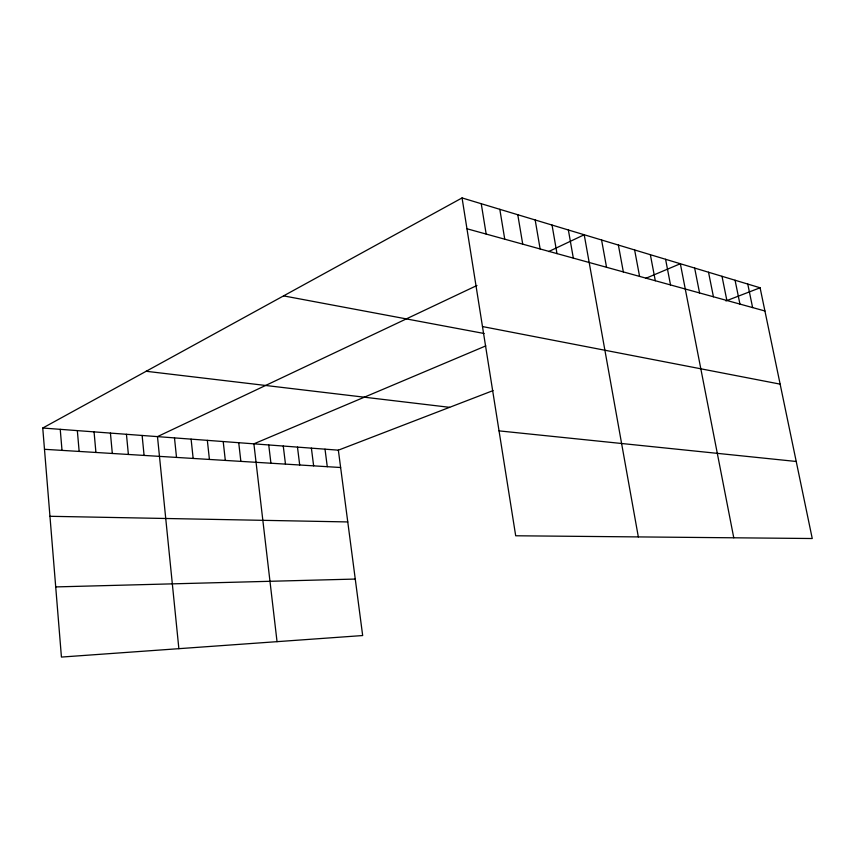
<?xml version="1.0" encoding="UTF-8"?>
<svg xmlns="http://www.w3.org/2000/svg" width="855" height="855" viewBox="0 0 855 855"><rect width="100%" height="100%" fill="white"/><g stroke="black" fill="none" stroke-linecap="round" stroke-linejoin="round"><path stroke-width="1.28" d="M493.079 390.596L338.356 450.168L362.67 635.543L61.432 657.067L42.75 428.024L462.063 197.933L760.095 287.782L812.25 538.522L515.693 535.775L462.063 197.933M476.962 285.485L157.48 436.616L178.866 648.678M548.654 251.573L584.211 234.751L638.332 536.908M485.811 345.89L253.892 443.841L277.041 641.667M645.749 278.345L680.345 263.735L733.772 537.795M725.927 300.939L760.095 287.782M55.714 586.915L355.263 579.059M49.953 516.292L347.771 521.935M44.481 449.303L340.632 467.514M42.75 428.024L338.356 450.168M499.042 430.877L796.229 461.476M146.152 371.273L449.623 407.333M283.571 295.873L484.122 333.493M482.477 326.557L780.145 384.141M466.958 228.766L764.926 310.985M747.762 284.063L752.614 307.586M735.065 280.237L739.938 304.091M721.994 276.293L726.878 300.49M708.528 272.232L713.433 296.781M694.655 268.053L699.561 292.955M665.585 259.289L670.523 284.939M650.356 254.694L655.304 280.739M634.624 249.949L639.583 276.4M618.379 245.054L623.338 271.922M601.578 239.988L606.548 267.284M568.361 229.974L573.331 258.125M552.031 225.047L556.99 253.614M535.177 219.97L540.136 248.965M517.777 214.723L522.726 244.156M499.812 209.315L504.749 239.197M481.247 203.714L486.164 234.067M325.018 449.174L327.273 466.691M311.391 448.148L313.635 465.857M297.476 447.112L299.699 465.002M283.262 446.043L285.474 464.126M268.737 444.953L270.928 463.228M238.727 442.708L240.864 461.379M223.208 441.543L225.314 460.428M207.338 440.357L209.422 459.445M191.103 439.139L193.155 458.451M174.484 437.888L176.515 457.425M142.122 435.462L144.089 455.426M126.444 434.287L128.378 454.465M110.423 433.09L112.315 453.481M94.061 431.861L95.92 452.466M77.335 430.61L79.152 451.44M60.235 429.328L62.009 450.382"/></g></svg>
